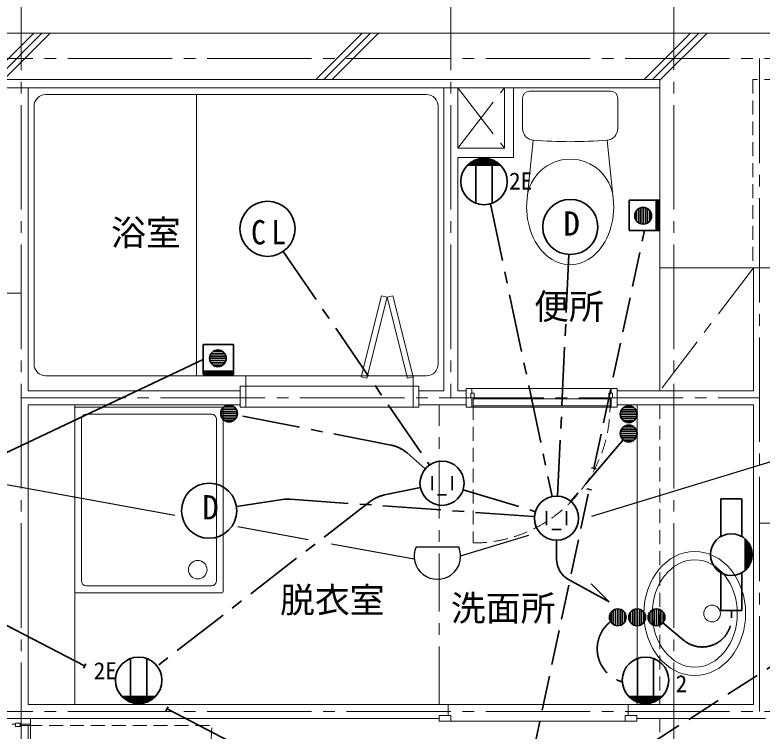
# Model space of a CAD drawing. Units: millimetres at full size, sheet at 1:50; details may follow other scales. Extents: x -9674 to 9699, y -6794 to 6791.
# Drawn here: x -920 to 2297, y 626 to 3709 of the extents above; entities that cross this region are included whole.
import ezdxf
from ezdxf.enums import TextEntityAlignment as Align

# ---------------------------------------------------------------- set-up
doc = ezdxf.new("R2010")
doc.units = ezdxf.units.MM
doc.header["$LTSCALE"] = 50
for name, pattern in [('CHAIN1', [8, 5, -1, 1, -1]), ('CHAIN2', [12, 9, -1, 1, -1]), ('DASHED1', [1.8, 1.2, -0.6]), ('DASHED3', [4, 3, -1])]:
    doc.linetypes.add(name, pattern=pattern)
for name, color, linetype, lineweight in [('1-0_芯', 134, 'DASHED1', 9), ('1-1_躯体', 134, 'Continuous', 9), ('1-2_間仕切', 134, 'Continuous', 9), ('1-3_建具', 134, 'Continuous', 9), ('1-4_仕上げ', 134, 'Continuous', 9), ('1-5_設備', 134, 'Continuous', 9), ('1-7_その他', 134, 'DASHED1', 9), ('1-8_ハッチ', 134, 'Continuous', 9), ('1-C_梁', 134, 'DASHED1', 9), ('1-D_記号', 134, 'CHAIN1', 9), ('2-0_芯', 2, 'Continuous', 35), ('2-E', 2, 'Continuous', 35), ('3-3', 1, 'Continuous', 25), ('3-E', 3, 'Continuous', 35)]:
    doc.layers.add(name, color=color, linetype=linetype, lineweight=lineweight)
doc.layers.add('1-A_文字', color=134, linetype='Continuous')
doc.styles.add('ＭＳ ゴシック', font='')
doc.styles.get('ＭＳ ゴシック').set_extended_font_data('MS Gothic')

msp = doc.modelspace()

# ---------------------------------------------------------------- linework, layer by layer
at = {"layer": '1-0_芯', "linetype": 'CHAIN2'}
for p, q in [((-892.5, 4520.51), (-892.5, -3699.49)), ((957.5, 4520.51), (957.5, 2060.51)), ((1917.5, 4520.51), (1917.5, -3699.49)), ((-8492.5, 3520.51), (8517.5, 3520.51)), ((2286.5, 3520.51), (2286.5, 710.51)), ((-3032.5, 2510.51), (-892.5, 2510.51)), ((-892.5, 2060.51), (2286.5, 2060.51)), ((2286.5, 1520.51), (3087.5, 1520.51)), ((-8492.5, 710.51), (3087.5, 710.51))]:
    msp.add_line(p, q, dxfattribs=at)
at = {"layer": '1-1_躯体'}
for p, q in [((1857.5, 3430.51), (-2492.5, 3430.51)), ((1857.5, 3430.51), (1857.5, 2620.51)), ((1857.5, 2620.51), (2457.5, 2620.51))]:
    msp.add_line(p, q, dxfattribs=at)
at = {"layer": '1-1_躯体', "linetype": 'DASHED1'}
for p, q in [((2257.5, 3430.51), (2257.5, 2620.51)), ((2457.5, 3430.51), (2257.5, 3430.51))]:
    msp.add_line(p, q, dxfattribs=at)
at = {"layer": '1-1_躯体'}
msp.add_lwpolyline([(6707.5, 3630.51), (-7292.5, 3630.51), (-7292.5, 2625.51)], dxfattribs=at)
at = {"layer": '1-2_間仕切'}
for p, q in [((-862.5, 3395.51), (-862.5, 2090.51)), ((927.5, 3395.51), (927.5, 2090.51)), ((987.5, 3395.51), (987.5, 3135.51)), ((1187.5, 3395.51), (1187.5, 3135.51)), ((1227.5, 3395.51), (1227.5, 3095.51)), ((987.5, 3135.51), (1187.5, 3135.51)), ((987.5, 3095.51), (1227.5, 3095.51)), ((987.5, 3095.51), (987.5, 2090.51)), ((2260, 2620.51), (2260, 2090.51)), ((49.5, 2090.51), (-862.5, 2090.51)), ((819.5, 2090.51), (927.5, 2090.51)), ((987.5, 2090.51), (1022.5, 2090.51)), ((1672.5, 2090.51), (2260, 2090.51)), ((-862.5, 2030.51), (-862.5, 740.51)), ((49.5, 2030.51), (-862.5, 2030.51)), ((819.5, 2030.51), (1022.5, 2030.51)), ((1672.5, 2030.51), (2260, 2030.51)), ((2260, 2030.51), (2260, 740.51)), ((1047.5, 2020.51), (1647.5, 2020.51)), ((-862.5, 740.51), (945, 740.51)), ((945, 693.01), (945, 740.51)), ((1720, 693.01), (1720, 740.51)), ((2260, 740.51), (1720, 740.51)), ((-1332.5, 680.51), (907.5, 680.51)), ((1757.5, 680.51), (2312.5, 680.51))]:
    msp.add_line(p, q, dxfattribs=at)
at = {"layer": '1-3_建具'}
for p, q in [((571.37, 2150.51), (658.68, 2499.76)), ((571.37, 2150.51), (658.68, 2499.76)), ((571.37, 2150.51), (658.68, 2499.76)), ((571.37, 2150.51), (658.68, 2499.76)), ((682.93, 2493.7), (595.62, 2144.45)), ((682.93, 2493.7), (658.68, 2499.76)), ((682.93, 2493.7), (707.19, 2499.76)), ((682.93, 2493.7), (770.25, 2144.45)), ((794.5, 2150.51), (707.19, 2499.76)), ((794.5, 2150.51), (707.19, 2499.76)), ((794.5, 2150.51), (707.19, 2499.76)), ((794.5, 2150.51), (707.19, 2499.76)), ((595.62, 2144.45), (571.37, 2150.51)), ((770.25, 2144.45), (794.5, 2150.51)), ((49.5, 2110.51), (74.5, 2110.51)), ((49.5, 2020.51), (49.5, 2110.51)), ((74.5, 2110.51), (794.5, 2110.51)), ((74.5, 2110.51), (74.5, 2020.51)), ((794.5, 2110.51), (819.5, 2110.51)), ((794.5, 2020.51), (794.5, 2110.51)), ((819.5, 2110.51), (819.5, 2020.51)), ((1022.5, 2100.51), (1047.5, 2100.51)), ((1022.5, 2020.51), (1022.5, 2100.51)), ((1647.5, 2100.51), (1047.5, 2100.51)), ((1047.5, 2100.51), (1047.5, 2080.51)), ((1647.5, 2100.51), (1672.5, 2100.51)), ((1647.5, 2100.51), (1647.5, 2080.51)), ((1672.5, 2020.51), (1672.5, 2100.51)), ((1057.5, 2080.51), (1042.5, 2080.51)), ((1047.5, 2060.51), (1047.5, 2020.51)), ((1057.5, 2060.51), (1057.5, 2080.51)), ((1637.5, 2080.51), (1637.5, 2060.51)), ((1652.5, 2080.51), (1637.5, 2080.51)), ((1637.5, 2060.51), (1652.5, 2060.51)), ((1647.5, 2060.51), (1647.5, 2020.51)), ((1652.5, 2060.51), (1652.5, 2080.51)), ((1052.5, 2025.51), (1052.5, 2055.51)), ((1052.5, 2055.51), (1642.5, 2055.51)), ((1642.5, 2055.51), (1642.5, 2025.51)), ((49.5, 2020.51), (74.5, 2020.51)), ((74.5, 2020.51), (794.5, 2020.51)), ((794.5, 2020.51), (819.5, 2020.51)), ((1022.5, 2020.51), (1047.5, 2020.51)), ((1642.5, 2025.51), (1052.5, 2025.51)), ((1647.5, 2020.51), (1672.5, 2020.51)), ((945, 740.51), (1720, 740.51)), ((907.5, 668.01), (907.5, 693.01)), ((907.5, 693.01), (957.5, 693.01)), ((957.5, 668.01), (957.5, 693.01)), ((1707.5, 668.01), (1707.5, 693.01)), ((1707.5, 693.01), (1757.5, 693.01)), ((1757.5, 668.01), (1757.5, 693.01)), ((-917.5, 655.51), (-932.5, 655.51)), ((-917.5, 660.51), (-917.5, 645.51)), ((-897.5, 660.51), (-917.5, 660.51)), ((-897.5, 645.51), (-917.5, 645.51)), ((-897.5, 660.51), (-897.5, 645.51)), ((-897.5, 655.51), (-852.5, 655.51)), ((-862.5, 650.51), (-892.5, 650.51)), ((-892.5, 650.51), (-892.5, -139.49)), ((-862.5, -139.49), (-862.5, 650.51)), ((907.5, 668.01), (957.5, 668.01)), ((1707.5, 668.01), (957.5, 668.01)), ((1707.5, 668.01), (1757.5, 668.01))]:
    msp.add_line(p, q, dxfattribs=at)
at = {"layer": '1-3_建具', "linetype": 'DASHED1'}
for p, q in [((1052.5, 2025.51), (1052.5, 1435.51)), ((-862.5, 650.51), (-72.5, 650.51))]:
    msp.add_line(p, q, dxfattribs=at)
at = {"layer": '1-3_建具'}
for points in [[(1042.5, 2080.51), (1042.5, 2060.51), (1057.5, 2060.51)], [(-852.5, 655.51), (-852.5, 680.51), (-932.5, 680.51)], [(-897.5, -144.49), (-852.5, -144.49), (-852.5, 655.51)]]:
    msp.add_lwpolyline(points, dxfattribs=at)
at = {"layer": '1-3_建具', "linetype": 'DASHED1'}
for centre, radius, end in [((1052.5, 2025.51), 590, 0), ((-862.5, 650.51), 790, 360)]:
    msp.add_arc(centre, radius, 270, end, dxfattribs=at)
at = {"layer": '1-4_仕上げ'}
msp.add_line((1857.5, 2620.51), (1857.5, 2090.51), dxfattribs=at)
at = {"layer": '1-5_設備'}
for p, q in [((1295.84, 3380.51), (1645.84, 3380.51)), ((852.5, 3365.51), (-787.5, 3365.51)), ((-137.5, 3365.51), (-137.5, 2155.51)), ((1265.84, 3350.51), (1265.84, 3219.26)), ((1675.84, 3350.51), (1675.84, 3219.26)), ((-837.5, 2205.51), (-837.5, 3315.51)), ((902.5, 2205.51), (902.5, 3315.51)), ((1311.84, 3169.42), (1285.19, 2918.36)), ((1629.83, 3169.42), (1656.49, 2918.36)), ((571.37, 2150.51), (658.68, 2499.76)), ((794.5, 2150.51), (707.19, 2499.76)), ((852.5, 2155.51), (-787.5, 2155.51)), ((74.5, 2110.51), (74.5, 2155.51)), ((794.5, 2110.51), (794.5, 2155.51)), ((-662.5, 2030.51), (-662.5, 740.51)), ((1760, 2030.51), (1760, 740.51)), ((-662.5, 2020.51), (-27.5, 2020.51)), ((-22.5, 2015.51), (-22.5, 1225.51)), ((-632.5, 1970.51), (-632.5, 1270.51)), ((-612.5, 1990.51), (-72.5, 1990.51)), ((-52.5, 1970.51), (-52.5, 1270.51)), ((-72.5, 1250.51), (-612.5, 1250.51)), ((-27.5, 1220.51), (-662.5, 1220.51))]:
    msp.add_line(p, q, dxfattribs=at)
for centre, radius in [((-132.5, 1320.51), 40), ((2081.76, 1131.99), 36)]:
    msp.add_circle(centre, radius, dxfattribs=at)
for centre, radius, start, end in [((1295.84, 3350.51), 30, 90, 180), ((1645.84, 3350.51), 30, 0, 90), ((-787.5, 3315.51), 50, 90, 180), ((852.5, 3315.51), 50, 0, 90), ((1315.84, 3219.26), 50, 180, 265.41591), ((1625.84, 3219.26), 50, 274.58408, 0), ((1470.84, 5152.45), 1989.39, 265.41591, 274.58408), ((1470.84, 2901.24), 186.44, 5.269, 174.73099), ((-787.5, 2205.51), 50, 180, 270), ((852.5, 2205.51), 50, 270, 0), ((-27.5, 2015.51), 5, 0, 90), ((-612.5, 1970.51), 20, 90, 180), ((-72.5, 1970.51), 20, 0, 90), ((-612.5, 1270.51), 20, 180, 270), ((-72.5, 1270.51), 20, 270, 0), ((-27.5, 1225.51), 5, 270, 0)]:
    msp.add_arc(centre, radius, start, end, dxfattribs=at)
msp.add_ellipse((1470.84, 2883.32), major_axis=(0, -250), ratio=0.75, start_param=4.5717762, end_param=7.9945941, dxfattribs=at)
for major_axis, ratio in [((0, -267), 0.8202), ((0, -231), 0.7922)]:
    msp.add_ellipse((2007.36, 1131.99), major_axis=major_axis, ratio=ratio, dxfattribs=at)
at = {"layer": '1-7_その他', "linetype": 'CHAIN1'}
for p, q in [((987.5, 3395.51), (1187.5, 3135.51)), ((987.5, 3135.51), (1187.5, 3395.51)), ((2260, 2620.51), (1857.5, 2090.51))]:
    msp.add_line(p, q, dxfattribs=at)
at = {"layer": '1-8_ハッチ'}
for p, q in [((-1038.88, 3430.51), (-838.88, 3630.51)), ((-1003.52, 3430.51), (-803.52, 3630.51)), ((-968.16, 3430.51), (-768.16, 3630.51)), ((375.34, 3430.51), (575.34, 3630.51)), ((410.69, 3430.51), (610.69, 3630.51)), ((446.05, 3430.51), (646.05, 3630.51)), ((1789.55, 3430.51), (1989.55, 3630.51)), ((1824.91, 3430.51), (2024.91, 3630.51)), ((1857.5, 3427.75), (2060.26, 3630.51)), ((1857.5, 3395.51), (-2492.5, 3395.51))]:
    msp.add_line(p, q, dxfattribs=at)
at = {"layer": '1-C_梁'}
for p, q in [((1857.5, 2030.51), (1857.5, 740.51)), ((1857.5, 680.51), (1857.5, -169.49))]:
    msp.add_line(p, q, dxfattribs=at)
at = {"layer": '1-D_記号'}
msp.add_line((907.5, 740.51), (907.5, 2030.51), dxfattribs=at)
at = {"layer": '2-0_芯'}
for p, q in [((1124.17, 3088.98), (1075.53, 3088.98)), ((1171.26, 3061.97), (1028.43, 3061.97)), ((1168.19, 3064.98), (1031.51, 3064.98)), ((1161.16, 3070.98), (1038.54, 3070.98)), ((1152.53, 3076.98), (1047.17, 3076.98)), ((1141.31, 3082.98), (1058.38, 3082.98)), ((1064.85, 3085.66), (1064.85, 2898.26)), ((1134.85, 3085.66), (1134.85, 2898.26)), ((36.81, 2002.24), (-32.6, 2002.24)), ((32.56, 2011.84), (-28.36, 2011.84)), ((23.71, 2021.45), (-19.5, 2021.45)), ((1757.53, 1999.8), (1688.12, 1999.8)), ((1753.28, 2009.4), (1692.37, 2009.4)), ((1744.43, 2019), (1701.22, 2019)), ((38.11, 1992.64), (-33.9, 1992.64)), ((36.81, 1983.04), (-32.6, 1983.04)), ((32.56, 1973.44), (-28.36, 1973.44)), ((23.71, 1963.83), (-19.5, 1963.83)), ((1758.83, 1990.19), (1686.82, 1990.19)), ((1757.53, 1980.59), (1688.12, 1980.59)), ((1753.28, 1970.99), (1692.37, 1970.99)), ((1744.43, 1961.39), (1701.22, 1961.39)), ((1744.43, 1935.65), (1701.22, 1935.65)), ((1758.83, 1906.85), (1686.82, 1906.85)), ((1757.53, 1916.45), (1688.12, 1916.45)), ((1753.28, 1926.05), (1692.37, 1926.05)), ((1757.53, 1897.24), (1688.12, 1897.24)), ((1753.28, 1887.64), (1692.37, 1887.64)), ((1744.43, 1878.04), (1701.22, 1878.04)), ((2119.81, 1625.5), (2209.83, 1625.5)), ((2119.81, 1463.41), (2119.81, 1625.5)), ((2209.83, 1625.5), (2209.83, 1463.41)), ((-619.64, 906.11), (-1971.63, 1607.37)), ((1412.37, 1365.85), (1412.37, 1447.57)), ((2223.61, 1453.62), (2223.61, 1317.28)), ((2226.61, 1450.91), (2226.61, 1319.99)), ((2232.61, 1444.67), (2232.61, 1326.22)), ((2238.61, 1437.01), (2238.61, 1333.89)), ((2244.61, 1427.12), (2244.61, 1343.99)), ((2250.61, 1412.71), (2250.61, 1358.19)), ((2119.81, 1145.4), (2119.81, 1307.49)), ((2209.83, 1307.49), (2209.83, 1145.4)), ((1464.28, 1278.17), (1638.62, 1182.57)), ((1638.62, 1182.57), (1561.81, 1259.38)), ((1647.07, 1093.97), (1647.07, 1137.17)), ((1656.67, 1085.11), (1656.67, 1146.03)), ((1666.27, 1080.87), (1666.27, 1150.27)), ((1675.87, 1079.56), (1675.87, 1151.58)), ((1685.48, 1080.87), (1685.48, 1150.27)), ((1695.08, 1085.11), (1695.08, 1146.03)), ((1704.68, 1093.97), (1704.68, 1137.17)), ((1730.42, 1093.97), (1730.42, 1137.17)), ((1740.02, 1085.11), (1740.02, 1146.03)), ((1749.62, 1080.87), (1749.62, 1150.27)), ((1759.22, 1079.56), (1759.22, 1151.58)), ((1768.82, 1080.87), (1768.82, 1150.27)), ((1778.43, 1085.11), (1778.43, 1146.03)), ((1788.03, 1093.97), (1788.03, 1137.17)), ((1813.77, 1093.97), (1813.77, 1137.17)), ((1823.37, 1085.11), (1823.37, 1146.03)), ((1832.97, 1080.87), (1832.97, 1150.27)), ((1842.57, 1079.56), (1842.57, 1151.58)), ((1852.17, 1080.87), (1852.17, 1150.27)), ((1861.77, 1085.11), (1861.77, 1146.03)), ((1871.38, 1093.97), (1871.38, 1137.17)), ((2209.83, 1145.4), (2119.81, 1145.4)), ((2164.82, 1112.76), (2164.82, 1145.4)), ((-421.9, 750.71), (-421.9, 938.1)), ((-351.9, 750.71), (-351.9, 938.1)), ((1760.12, 750.71), (1760.12, 938.1)), ((1830.12, 750.71), (1830.12, 938.1)), ((-615.03, 914.99), (-624.24, 897.24)), ((-315.49, 774.39), (-458.32, 774.39)), ((1866.53, 774.39), (1723.7, 774.39)), ((-318.56, 771.39), (-455.25, 771.39)), ((-325.59, 765.39), (-448.21, 765.39)), ((-334.22, 759.39), (-439.58, 759.39)), ((-345.44, 753.39), (-428.37, 753.39)), ((-362.58, 747.39), (-411.22, 747.39)), ((1863.46, 771.39), (1726.78, 771.39)), ((1856.43, 765.39), (1733.81, 765.39)), ((1847.8, 759.39), (1742.44, 759.39)), ((1836.58, 753.39), (1753.65, 753.39)), ((1819.44, 747.39), (1770.8, 747.39)), ((-260.09, 730.89), (-269.3, 713.13)), ((506.32, 322.1), (-264.7, 722.01))]:
    msp.add_line(p, q, dxfattribs=at)
at = {"layer": '2-0_芯', "linetype": 'CHAIN1'}
for p, q in [((1127.76, 2895.91), (1392.82, 1635.53)), ((235.19, 2690.25), (867.09, 1768.41)), ((1465.68, 2677.49), (1416.82, 1637.46)), ((698.82, 1856.95), (37.45, 1985.76)), ((1699.47, 1879.44), (1473.99, 1614.87)), ((768.34, 1823.11), (847.23, 1754.8)), ((671.57, 1642.28), (825.96, 1673.68)), ((1009.93, 1664.97), (1321.48, 1570.21)), ((609.79, 1614.02), (-307.74, 905.53)), ((232.71, 1622.53), (33.84, 1592.32)), ((265.84, 1623.86), (1317.61, 1549.29)), ((1959.25, 1017.2), (1870.1, 1092.36))]:
    msp.add_line(p, q, dxfattribs=at)
at = {"layer": '2-0_芯'}
for centre, radius in [((1099.85, 2991.96), 100.02), ((2.1, 1992.64), 36.01), ((1722.82, 1990.19), 36.01), ((1722.82, 1906.85), 36.01), ((2164.82, 1385.45), 90.02), ((1675.87, 1115.57), 36.01), ((1759.22, 1115.57), 36.01), ((1842.57, 1115.57), 36.01), ((-386.9, 844.4), 100.02), ((1795.12, 844.4), 100.02)]:
    msp.add_circle(centre, radius, dxfattribs=at)
at = {"layer": '2-0_芯', "linetype": 'CHAIN1'}
for centre, radius, start, end in [((670.15, 1709.71), 150, 49.11122, 78.97907), ((701.47, 1495.29), 150, 101.49656, 127.67404), ((1735.5, 979.99), 148.11, 127.70061, 254.27027), ((2039.82, 1112.76), 125, 229.86446, 0)]:
    msp.add_arc(centre, radius, start, end, dxfattribs=at)
at = {"layer": '2-0_芯'}
for centre, radius, start, end in [((255.24, 1474.23), 150, 85.94445, 98.63808), ((1512.37, 1365.85), 100, 180, 241.2602)]:
    msp.add_arc(centre, radius, start, end, dxfattribs=at)
at = {"layer": '2-E'}
for p, q in [((875.97, 1722.61), (875.97, 1662.61)), ((962.12, 1722.61), (962.12, 1662.61)), ((939.05, 1643.28), (899.05, 1643.28)), ((1369.29, 1572.57), (1369.29, 1512.57)), ((1455.44, 1572.57), (1455.44, 1512.57)), ((1432.37, 1493.23), (1392.37, 1493.23))]:
    msp.add_line(p, q, dxfattribs=at)
for centre, radius in [((168.03, 2788.22), 118.77), ((1471.25, 2796.13), 118.77), ((919.05, 1692.61), 95), ((-83.58, 1574.48), 118.77), ((1412.37, 1542.57), 95)]:
    msp.add_circle(centre, radius, dxfattribs=at)
at = {"layer": '3-3'}
for p, q in [((1564.07, 1551.67), (4412.43, 2418.53)), ((-1136.31, 1720.9), (-231.37, 1555.69)), ((40.7, 1506.03), (343.21, 1450.8)), ((999.17, 1379.75), (1292.9, 1469.15)), ((442.94, 1432.59), (799.81, 1367.44)), ((807.45, 1419.32), (990.82, 1419.32))]:
    msp.add_line(p, q, dxfattribs=at)
msp.add_arc((899.14, 1379.32), 100.03, 156.4305, 23.56947, dxfattribs=at)
at = {"layer": '3-E', "linetype": 'DASHED3'}
for p, q in [((5975.55, 3246.82), (1422.54, 316.73)), ((1572.46, 1757.44), (1790.44, 2781.03)), ((1267.39, 324.88), (1553.06, 1666.3))]:
    msp.add_line(p, q, dxfattribs=at)
at = {"layer": '3-E'}
for p, q in [((1725.44, 2911.03), (1725.44, 2781.03)), ((1855.44, 2911.03), (1725.44, 2911.03)), ((1840.44, 2781.03), (1840.44, 2911.03)), ((1845.44, 2781.03), (1845.44, 2911.03)), ((1850.44, 2781.03), (1850.44, 2911.03)), ((1855.44, 2781.03), (1855.44, 2911.03)), ((1756.25, 2865.79), (1756.25, 2822.58)), ((1765.86, 2874.64), (1765.86, 2813.72)), ((1775.46, 2878.88), (1775.46, 2809.48)), ((1785.06, 2880.19), (1785.06, 2808.17)), ((1794.66, 2878.88), (1794.66, 2809.48)), ((1804.26, 2874.64), (1804.26, 2813.72)), ((1813.87, 2865.79), (1813.87, 2822.58)), ((1725.44, 2781.03), (1855.44, 2781.03)), ((21.26, 2290.15), (-108.74, 2290.15)), ((-108.74, 2290.15), (-108.74, 2160.15)), ((21.26, 2160.15), (21.26, 2290.15)), ((-23.98, 2259.34), (-67.19, 2259.34)), ((-1645.5, 1498.59), (-108.74, 2225.15)), ((-9.58, 2230.53), (-81.6, 2230.53)), ((-10.89, 2240.14), (-80.29, 2240.14)), ((-10.89, 2220.93), (-80.29, 2220.93)), ((-15.13, 2249.74), (-76.05, 2249.74)), ((-15.13, 2211.33), (-76.05, 2211.33)), ((-23.98, 2201.73), (-67.19, 2201.73)), ((-108.74, 2175.15), (21.26, 2175.15)), ((-108.74, 2170.15), (21.26, 2170.15)), ((-108.74, 2165.15), (21.26, 2165.15)), ((-108.74, 2160.15), (21.26, 2160.15))]:
    msp.add_line(p, q, dxfattribs=at)
at = {"layer": '3-E', "linetype": 'CHAIN1'}
for p, q in [((1582.25, 1755.36), (1562.68, 1759.52)), ((1562.84, 1664.22), (1543.28, 1668.39))]:
    msp.add_line(p, q, dxfattribs=at)
at = {"layer": '3-E'}
for centre in [(1785.06, 2844.18), (-45.59, 2230.53)]:
    msp.add_circle(centre, 36.01, dxfattribs=at)

# ---------------------------------------------------------------- texts
at = {"layer": '1-A_文字', "style": 'ＭＳ ゴシック'}
for s, p in [('浴室', (-505.57, 2683.37)), ('便所', (1315.28, 2365.85)), ('脱衣室', (221.66, 1102.07)), ('洗面所', (957.32, 1067.04))]:
    msp.add_text(s, height=110, dxfattribs=at).set_placement(p, align=Align.BOTTOM_LEFT)
at = {"layer": '2-0_芯', "color": 7, "style": 'ＭＳ ゴシック'}
for s, p in [('2E', (1207.66, 2935.14)), ('2E', (-580.53, 826.96)), ('2', (1924.93, 771.24))]:
    msp.add_text(s, height=73.31, dxfattribs=at).set_placement(p, align=Align.BOTTOM_LEFT)
at = {"layer": '2-E', "color": 7, "style": 'ＭＳ ゴシック'}
for p in [(1441.74, 2727.23), (-113.1, 1505.58)]:
    msp.add_text('D', height=104.5, dxfattribs=at).set_placement(p, align=Align.BOTTOM_LEFT)
at = {"layer": '2-E', "color": 7, "insert": (96.95, 2719.32), "char_height": 104.5, "attachment_point": 7, "style": 'ＭＳ ゴシック'}
msp.add_mtext('\\T1.36;\\W0.9;CL', dxfattribs=at)

doc.saveas('drawing.dxf')
